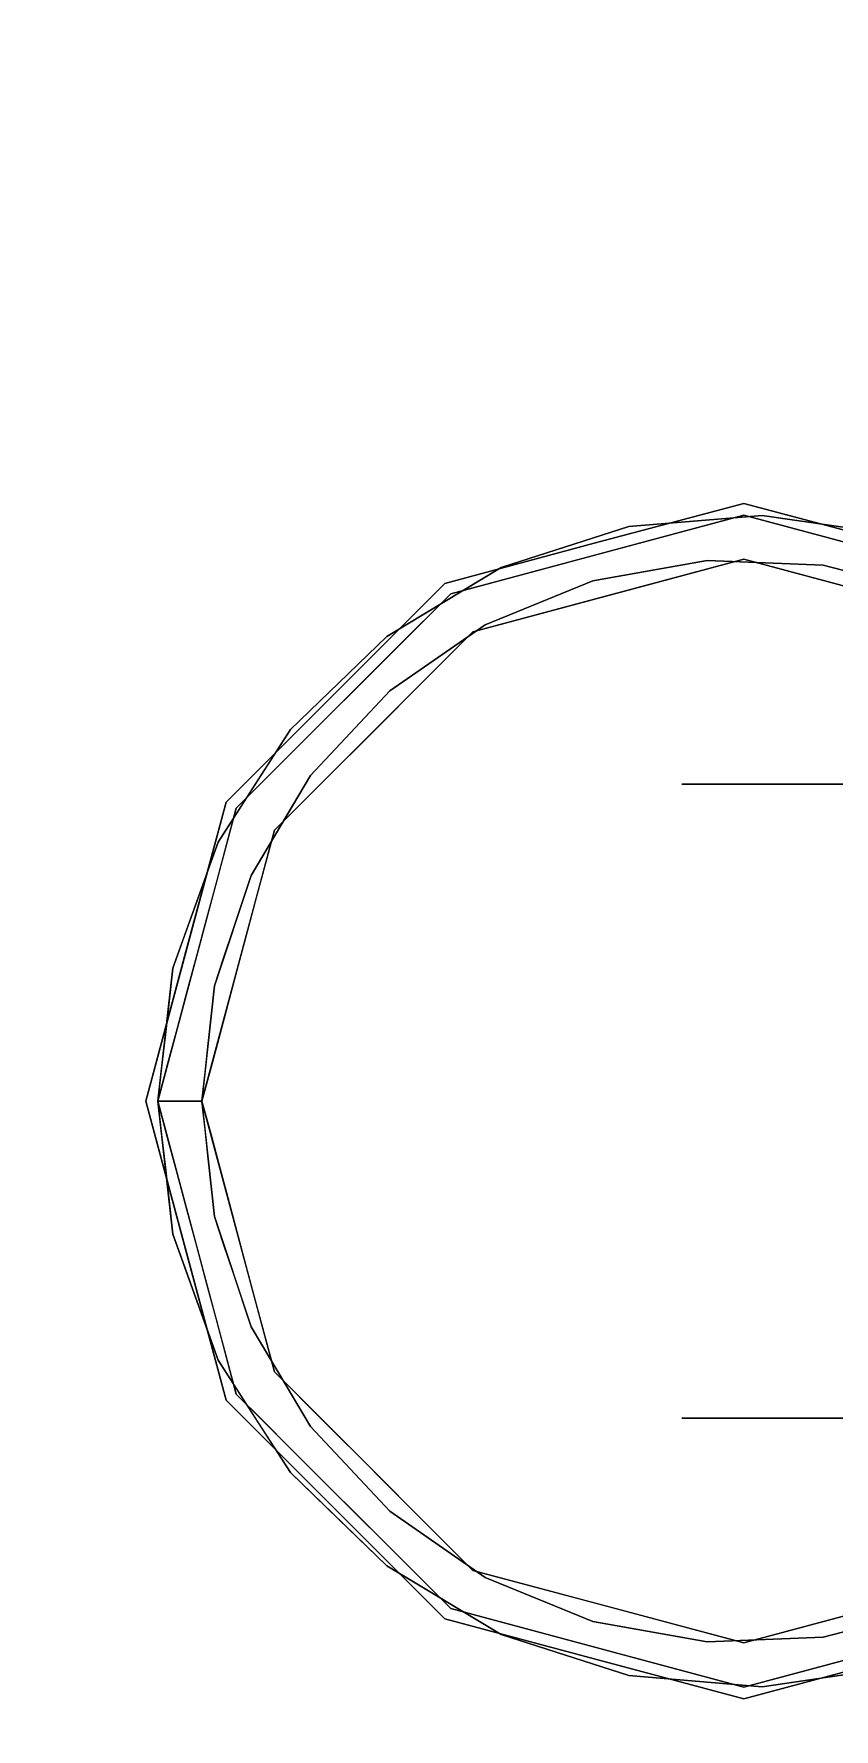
# Model space of a CAD drawing. Header units: millimetres. Extents: x -1 to 1346, y -1098 to 14.
# Drawn here: x 305 to 353.1, y -632.6 to -530.7 of the extents above; entities that cross this region are included whole.
import ezdxf

# ---------------------------------------------------------------- set-up
doc = ezdxf.new("R2010")
doc.units = ezdxf.units.MM
doc.layers.add('IQ_200_3D', color=1, linetype='Continuous')
doc.layers.add('IQ_204_3D', color=7, linetype='Continuous')

# ---------------------------------------------------------------- blocks, each defined once
blk = doc.blocks.new('hpp_cutout_2c_l_3d')
at = {"layer": 'IQ_200_3D'}
mesh = blk.add_polyface(dxfattribs=at)
corners = [(1345, 0, 50), (0, 0, 50), (0, -700, 50), (1345, -700, 50)]
mesh.append_faces([[corners[k] for k in face] for face in [(0, 1, 2, 3)]])
mesh = blk.add_polyface(dxfattribs=at)
corners = [(1345, -700, 0), (0, -700, 0), (0, 0, 0), (1345, 0, 0)]
mesh.append_faces([[corners[k] for k in face] for face in [(0, 1, 2, 3)]])

msp = doc.modelspace()

# ---------------------------------------------------------------- linework, layer by layer
at = {"layer": 'IQ_200_3D'}
msp.add_3dface([(1343, -645, 155), (2, -645, 155), (2, 0, 155), (1343, 0, 155)], dxfattribs=at)
at = {"layer": 'IQ_204_3D'}
for points, invisible_edges in [([(347.65, -558.89, 155), (347.65, -558.89, 117.11), (338.66, -561.29, 117.11), (338.66, -561.29, 155)], 5), ([(356.63, -561.29, 117.11), (347.65, -558.89, 117.11), (356.63, -561.29, 155), (365.62, -563.7, 155)], 10), ([(347.65, -558.89, 117.11), (347.65, -558.89, 155), (356.63, -561.29, 155)], 13), ([(347.65, -559.6, 116.94), (330.03, -564.32, 116.94), (331.36, -566.62, 116.94), (347.65, -562.25, 116.94)], 10), ([(333.07, -562.75, 90.46), (338.84, -561.96, 116.94), (340.73, -560.28, 82.81)], 3), ([(333.07, -562.75, 90.46), (340.73, -560.28, 82.81), (338.57, -563.54, 84.96)], 14), ([(340.73, -560.28, 82.81), (345.45, -562.33, 78.09), (338.57, -563.54, 84.96)], 13), ([(340.73, -560.28, 82.81), (338.84, -561.96, 116.94), (347.65, -559.6, 116.94)], 13), ([(348.75, -559.62, 74.79), (340.73, -560.28, 82.81), (347.65, -559.6, 116.94)], 14), ([(348.75, -559.62, 74.79), (345.45, -562.33, 78.09), (340.73, -560.28, 82.81)], 3), ([(345.45, -562.33, 78.09), (348.75, -559.62, 74.79), (352.42, -562.6, 71.11)], 3), ([(363.93, -566.62, 116.94), (365.26, -564.32, 116.94), (347.65, -559.6, 116.94), (347.65, -562.25, 116.94)], 5), ([(348.75, -559.62, 74.79), (347.65, -559.6, 116.94), (356.45, -561.96, 116.94)], 13), ([(348.75, -559.62, 74.79), (356.45, -561.96, 116.94), (356.71, -560.78, 66.83)], 3), ([(348.75, -559.62, 74.79), (356.71, -560.78, 66.83), (352.42, -562.6, 71.11)], 14), ([(329.67, -563.7, 117.11), (329.67, -563.7, 155), (338.66, -561.29, 155), (338.66, -561.29, 117.11)], 5), ([(359.18, -564.36, 64.35), (352.42, -562.6, 71.11), (356.71, -560.78, 66.83)], 14), ([(333.07, -562.75, 90.46), (330.03, -564.32, 116.94), (338.84, -561.96, 116.94)], 13), ([(338.57, -563.54, 84.96), (345.45, -562.33, 78.09), (339.5, -564.43, 116.94)], 14), ([(345.45, -562.33, 78.09), (347.65, -562.25, 116.94), (339.5, -564.43, 116.94)], 13), ([(347.65, -562.25, 116.94), (345.45, -562.33, 78.09), (352.42, -562.6, 71.11)], 13), ([(355.79, -564.43, 116.94), (347.65, -562.25, 116.94), (352.42, -562.6, 71.11)], 14), ([(326.18, -566.9, 97.36), (330.03, -564.32, 116.94), (333.07, -562.75, 90.46)], 3), ([(333.07, -562.75, 90.46), (332.11, -566.19, 91.42), (326.18, -566.9, 97.36)], 3), ([(338.57, -563.54, 84.96), (332.11, -566.19, 91.42), (333.07, -562.75, 90.46)], 14), ([(338.57, -563.54, 84.96), (339.5, -564.43, 116.94), (332.11, -566.19, 91.42)], 3), ([(355.79, -564.43, 116.94), (352.42, -562.6, 71.11), (359.18, -564.36, 64.35)], 13), ([(319.43, -578.54, 116.94), (331.36, -566.62, 116.94), (330.03, -564.32, 116.94), (317.14, -577.21, 116.94)], 10), ([(323.1, -570.28, 155), (329.67, -563.7, 155), (329.67, -563.7, 117.11), (323.1, -570.28, 117.11)], 10), ([(326.81, -567.54, 116.94), (330.03, -564.32, 116.94), (326.18, -566.9, 97.36)], 14), ([(332.11, -566.19, 91.42), (339.5, -564.43, 116.94), (331.36, -566.62, 116.94)], 13), ([(332.11, -566.19, 91.42), (326.37, -570.16, 97.17), (326.18, -566.9, 97.36)], 14), ([(332.11, -566.19, 91.42), (328.38, -569.6, 116.94), (326.37, -570.16, 97.17)], 3), ([(331.36, -566.62, 116.94), (328.38, -569.6, 116.94), (332.11, -566.19, 91.42)], 14), ([(326.18, -566.9, 97.36), (326.37, -570.16, 97.17), (320.4, -572.49, 103.14)], 3), ([(323.29, -569.69, 100.25), (326.81, -567.54, 116.94), (326.18, -566.9, 97.36)], 3), ([(326.81, -567.54, 116.94), (323.29, -569.69, 100.25), (323.58, -570.77, 116.94)], 3), ([(320.4, -572.49, 103.14), (323.58, -570.77, 116.94), (323.29, -569.69, 100.25)], 3), ([(328.38, -569.6, 116.94), (325.4, -572.58, 116.94), (326.37, -570.16, 97.17)], 14), ([(323.1, -570.28, 117.11), (316.52, -576.86, 117.11), (316.52, -576.86, 155), (323.1, -570.28, 155)], 10), ([(321.6, -575.26, 101.94), (320.4, -572.49, 103.14), (326.37, -570.16, 97.17)], 3), ([(323.98, -572.71, 99.55), (326.37, -570.16, 97.17), (325.4, -572.58, 116.94)], 14), ([(320.4, -572.49, 103.14), (320.36, -573.99, 116.94), (323.58, -570.77, 116.94)], 13), ([(316.04, -579.26, 107.49), (320.4, -572.49, 103.14), (321.6, -575.26, 101.94)], 14), ([(318.22, -575.88, 105.32), (320.36, -573.99, 116.94), (320.4, -572.49, 103.14)], 3), ([(321.6, -575.26, 101.94), (323.98, -572.71, 99.55), (322.42, -575.56, 116.94)], 14), ([(323.98, -572.71, 99.55), (325.4, -572.58, 116.94), (322.42, -575.56, 116.94)], 13), ([(320.36, -573.99, 116.94), (318.22, -575.88, 105.32), (318.75, -575.6, 116.94)], 3), ([(321.6, -575.26, 101.94), (318.03, -581.26, 105.51), (316.04, -579.26, 107.49)], 14), ([(318.22, -575.88, 105.32), (317.14, -577.21, 116.94), (318.75, -575.6, 116.94)], 13), ([(319.43, -578.54, 116.94), (319.81, -578.26, 103.72), (322.42, -575.56, 116.94)], 3), ([(321.6, -575.26, 101.94), (322.42, -575.56, 116.94), (319.81, -578.26, 103.72)], 3), ([(343.93, -613.88, 50.8), (343.93, -613.88, 62.1), (343.93, -575.78, 50.8), (343.93, -575.78, 39.5)], 10), ([(348.83, -613.88, 29.31), (343.93, -613.88, 39.5), (343.93, -575.78, 39.5), (348.83, -575.78, 29.31)], 10), ([(348.83, -613.88, 72.29), (348.83, -575.78, 72.29), (343.93, -575.78, 62.1), (343.93, -613.88, 62.1)], 5), ([(343.93, -575.78, 39.5), (343.93, -613.88, 39.5), (343.93, -613.88, 50.8)], 13), ([(343.93, -575.78, 62.1), (343.93, -575.78, 50.8), (343.93, -613.88, 62.1)], 14), ([(343.93, -575.78, 62.1), (353.74, -575.78, 82.47), (363.63, -575.78, 60.49), (363.63, -575.78, 41.11)], 10), ([(363.63, -575.78, 41.11), (353.74, -575.78, 19.13), (343.93, -575.78, 39.5), (343.93, -575.78, 62.1)], 9), ([(353.74, -613.88, 82.47), (353.74, -575.78, 82.47), (348.83, -575.78, 72.29), (348.83, -613.88, 72.29)], 5), ([(348.83, -575.78, 29.31), (353.74, -575.78, 19.13), (353.74, -613.88, 19.13), (348.83, -613.88, 29.31)], 10), ([(318.22, -575.88, 105.32), (316.04, -579.26, 107.49), (317.14, -577.21, 116.94)], 14), ([(315.07, -594.83, 116.94), (319.43, -578.54, 116.94), (317.14, -577.21, 116.94), (312.42, -594.83, 116.94)], 2), ([(316.52, -576.86, 117.11), (313.92, -586.55, 117.11), (314.11, -585.84, 155)], 14), ([(316.52, -576.86, 117.11), (314.11, -585.84, 155), (316.52, -576.86, 155)], 13), ([(316.55, -579.41, 116.94), (317.14, -577.21, 116.94), (316.04, -579.26, 107.49)], 14), ([(319.81, -578.26, 103.72), (319.43, -578.54, 116.94), (318.03, -581.26, 105.51)], 3), ([(318.03, -581.26, 105.51), (319.43, -578.54, 116.94), (318.34, -582.61, 116.94)], 13), ([(313.33, -586.83, 110.2), (316.04, -579.26, 107.49), (318.03, -581.26, 105.51)], 14), ([(315.37, -581.15, 108.17), (316.55, -579.41, 116.94), (316.04, -579.26, 107.49)], 3), ([(316.55, -579.41, 116.94), (315.37, -581.15, 108.17), (315.96, -581.62, 116.94)], 3), ([(318.03, -581.26, 105.51), (315.82, -587.89, 107.72), (313.33, -586.83, 110.2)], 14), ([(315.96, -581.62, 116.94), (315.37, -581.15, 108.17), (314.69, -583.05, 108.85)], 13), ([(315.37, -583.82, 116.94), (315.96, -581.62, 116.94), (314.69, -583.05, 108.85)], 14), ([(318.03, -581.26, 105.51), (318.34, -582.61, 116.94), (316.92, -584.57, 106.61)], 3), ([(317.8, -584.65, 116.94), (316.92, -584.57, 106.61), (318.34, -582.61, 116.94)], 3), ([(314.01, -584.94, 109.52), (315.37, -583.82, 116.94), (314.69, -583.05, 108.85)], 3), ([(315.37, -583.82, 116.94), (314.01, -584.94, 109.52), (314.78, -586.02, 116.94)], 3), ([(314.78, -586.02, 116.94), (314.01, -584.94, 109.52), (313.33, -586.83, 110.2)], 13), ([(316.92, -584.57, 106.61), (317.8, -584.65, 116.94), (316.37, -586.23, 107.17)], 3), ([(317.25, -586.68, 116.94), (316.37, -586.23, 107.17), (317.8, -584.65, 116.94)], 3), ([(313.92, -586.55, 117.11), (311.7, -594.83, 155), (314.11, -585.84, 155)], 13), ([(313.33, -586.83, 110.2), (314.19, -588.22, 116.94), (314.78, -586.02, 116.94)], 13), ([(311.7, -594.83, 155), (313.92, -586.55, 117.11), (311.7, -594.83, 117.11)], 1), ([(312.42, -594.83, 111.12), (313.33, -586.83, 110.2), (315.07, -594.83, 108.47)], 14), ([(314.19, -588.22, 116.94), (313.33, -586.83, 110.2), (313.1, -588.83, 110.43)], 13), ([(315.07, -594.83, 108.47), (313.33, -586.83, 110.2), (315.82, -587.89, 107.72)], 3), ([(317.25, -586.68, 116.94), (315.82, -587.89, 107.72), (316.37, -586.23, 107.17)], 13), ([(317.25, -586.68, 116.94), (316.71, -588.72, 116.94), (315.82, -587.89, 107.72)], 14), ([(315.44, -591.36, 108.09), (315.82, -587.89, 107.72), (316.16, -590.76, 116.94)], 14), ([(316.71, -588.72, 116.94), (316.16, -590.76, 116.94), (315.82, -587.89, 107.72)], 14), ([(313.6, -590.42, 116.94), (313.1, -588.83, 110.43), (312.88, -590.83, 110.66)], 13), ([(313.1, -588.83, 110.43), (313.6, -590.42, 116.94), (314.19, -588.22, 116.94)], 13), ([(313.01, -592.63, 116.94), (312.88, -590.83, 110.66), (312.65, -592.83, 110.89)], 13), ([(313.6, -590.42, 116.94), (312.88, -590.83, 110.66), (313.01, -592.63, 116.94)], 3), ([(315.62, -592.79, 116.94), (315.44, -591.36, 108.09), (316.16, -590.76, 116.94)], 3), ([(315.26, -593.09, 108.28), (315.44, -591.36, 108.09), (315.62, -592.79, 116.94)], 14), ([(312.65, -592.83, 110.89), (312.42, -594.83, 116.94), (313.01, -592.63, 116.94)], 13), ([(312.42, -594.83, 116.94), (312.65, -592.83, 110.89), (312.42, -594.83, 111.12)], 1), ([(315.62, -592.79, 116.94), (315.07, -594.83, 116.94), (315.26, -593.09, 108.28)], 14), ([(315.07, -594.83, 108.47), (315.26, -593.09, 108.28), (315.07, -594.83, 116.94)], 2), ([(311.7, -594.83, 155), (313.92, -603.1, 117.11), (314.11, -603.81, 155)], 3), ([(311.7, -594.83, 155), (311.7, -594.83, 117.11), (313.92, -603.1, 117.11)], 12), ([(317.14, -612.44, 116.94), (319.43, -611.11, 116.94), (315.07, -594.83, 116.94), (312.42, -594.83, 116.94)], 1), ([(312.65, -596.83, 110.89), (312.42, -594.83, 116.94), (312.42, -594.83, 111.12)], 1), ([(312.42, -594.83, 116.94), (312.65, -596.83, 110.89), (313.01, -597.03, 116.94)], 3), ([(312.42, -594.83, 111.12), (315.07, -594.83, 108.47), (313.33, -602.82, 110.2)], 3), ([(315.07, -594.83, 108.47), (315.82, -601.77, 107.72), (313.33, -602.82, 110.2)], 14), ([(315.07, -594.83, 108.47), (315.07, -594.83, 116.94), (315.26, -596.56, 108.28)], 2), ([(315.62, -596.86, 116.94), (315.26, -596.56, 108.28), (315.07, -594.83, 116.94)], 3), ([(313.01, -597.03, 116.94), (312.65, -596.83, 110.89), (312.88, -598.82, 110.66)], 13), ([(312.88, -598.82, 110.66), (313.6, -599.23, 116.94), (313.01, -597.03, 116.94)], 13), ([(315.26, -596.56, 108.28), (315.62, -596.86, 116.94), (315.44, -598.3, 108.09)], 3), ([(315.62, -596.86, 116.94), (316.16, -598.9, 116.94), (315.44, -598.3, 108.09)], 14), ([(313.6, -599.23, 116.94), (312.88, -598.82, 110.66), (313.1, -600.82, 110.43)], 13), ([(313.6, -599.23, 116.94), (313.1, -600.82, 110.43), (314.19, -601.43, 116.94)], 3), ([(315.44, -598.3, 108.09), (316.16, -598.9, 116.94), (315.82, -601.77, 107.72)], 3), ([(316.16, -598.9, 116.94), (316.71, -600.93, 116.94), (315.82, -601.77, 107.72)], 14), ([(313.1, -600.82, 110.43), (313.33, -602.82, 110.2), (314.19, -601.43, 116.94)], 14), ([(316.71, -600.93, 116.94), (317.25, -602.97, 116.94), (315.82, -601.77, 107.72)], 14), ([(313.33, -602.82, 110.2), (314.78, -603.63, 116.94), (314.19, -601.43, 116.94)], 13), ([(318.03, -608.39, 105.51), (313.33, -602.82, 110.2), (315.82, -601.77, 107.72)], 3), ([(316.37, -603.42, 107.17), (315.82, -601.77, 107.72), (317.25, -602.97, 116.94)], 14), ([(314.78, -603.63, 116.94), (313.33, -602.82, 110.2), (314.01, -604.71, 109.52)], 13), ([(313.33, -602.82, 110.2), (318.03, -608.39, 105.51), (316.04, -610.4, 107.49)], 3), ([(316.52, -612.8, 117.11), (314.11, -603.81, 155), (313.92, -603.1, 117.11)], 3), ([(316.37, -603.42, 107.17), (317.25, -602.97, 116.94), (317.8, -605.01, 116.94)], 13), ([(314.01, -604.71, 109.52), (315.37, -605.84, 116.94), (314.78, -603.63, 116.94)], 13), ([(316.52, -612.8, 155), (314.11, -603.81, 155), (316.52, -612.8, 117.11)], 14), ([(317.8, -605.01, 116.94), (316.92, -605.08, 106.61), (316.37, -603.42, 107.17)], 13), ([(314.01, -604.71, 109.52), (314.69, -606.61, 108.85), (315.37, -605.84, 116.94)], 14), ([(317.8, -605.01, 116.94), (318.34, -607.04, 116.94), (316.92, -605.08, 106.61)], 14), ([(318.03, -608.39, 105.51), (316.92, -605.08, 106.61), (318.34, -607.04, 116.94)], 14), ([(314.69, -606.61, 108.85), (315.96, -608.04, 116.94), (315.37, -605.84, 116.94)], 13), ([(315.96, -608.04, 116.94), (314.69, -606.61, 108.85), (315.37, -608.5, 108.17)], 13), ([(318.34, -607.04, 116.94), (319.43, -611.11, 116.94), (318.03, -608.39, 105.51)], 14), ([(316.55, -610.24, 116.94), (315.96, -608.04, 116.94), (315.37, -608.5, 108.17)], 14), ([(316.04, -610.4, 107.49), (318.03, -608.39, 105.51), (321.6, -614.39, 101.94)], 13), ([(319.81, -611.39, 103.72), (318.03, -608.39, 105.51), (319.43, -611.11, 116.94)], 14), ([(315.37, -608.5, 108.17), (316.04, -610.4, 107.49), (316.55, -610.24, 116.94)], 14), ([(316.04, -610.4, 107.49), (317.14, -612.44, 116.94), (316.55, -610.24, 116.94)], 13), ([(317.14, -612.44, 116.94), (316.04, -610.4, 107.49), (318.22, -613.78, 105.32)], 13), ([(320.4, -617.16, 103.14), (316.04, -610.4, 107.49), (321.6, -614.39, 101.94)], 14), ([(330.03, -625.34, 116.94), (331.36, -623.04, 116.94), (319.43, -611.11, 116.94), (317.14, -612.44, 116.94)], 5), ([(322.42, -614.1, 116.94), (319.81, -611.39, 103.72), (319.43, -611.11, 116.94)], 3), ([(319.81, -611.39, 103.72), (322.42, -614.1, 116.94), (321.6, -614.39, 101.94)], 3), ([(318.75, -614.05, 116.94), (317.14, -612.44, 116.94), (318.22, -613.78, 105.32)], 14), ([(316.52, -612.8, 155), (316.52, -612.8, 117.11), (323.1, -619.38, 117.11), (323.1, -619.38, 155)], 5), ([(318.22, -613.78, 105.32), (320.36, -615.67, 116.94), (318.75, -614.05, 116.94)], 13), ([(320.4, -617.16, 103.14), (320.36, -615.67, 116.94), (318.22, -613.78, 105.32)], 3), ([(321.6, -614.39, 101.94), (326.37, -619.49, 97.17), (320.4, -617.16, 103.14)], 14), ([(321.6, -614.39, 101.94), (322.42, -614.1, 116.94), (323.98, -616.94, 99.55)], 3), ([(325.4, -617.08, 116.94), (323.98, -616.94, 99.55), (322.42, -614.1, 116.94)], 3), ([(363.63, -613.88, 60.49), (353.74, -613.88, 82.47), (343.93, -613.88, 62.1), (363.63, -613.88, 41.11)], 5), ([(343.93, -613.88, 39.5), (353.74, -613.88, 19.13), (363.63, -613.88, 41.11), (343.93, -613.88, 62.1)], 6), ([(320.4, -617.16, 103.14), (323.58, -618.89, 116.94), (320.36, -615.67, 116.94)], 13), ([(323.58, -618.89, 116.94), (320.4, -617.16, 103.14), (323.29, -619.96, 100.25)], 13), ([(320.4, -617.16, 103.14), (326.37, -619.49, 97.17), (326.18, -622.76, 97.36)], 3), ([(323.98, -616.94, 99.55), (325.4, -617.08, 116.94), (326.37, -619.49, 97.17)], 3), ([(325.4, -617.08, 116.94), (328.38, -620.06, 116.94), (326.37, -619.49, 97.17)], 14), ([(323.1, -619.38, 155), (323.1, -619.38, 117.11), (329.67, -625.95, 117.11), (329.67, -625.95, 155)], 5), ([(326.81, -622.11, 116.94), (323.58, -618.89, 116.94), (323.29, -619.96, 100.25)], 14), ([(332.11, -623.46, 91.42), (326.18, -622.76, 97.36), (326.37, -619.49, 97.17)], 3), ([(326.37, -619.49, 97.17), (328.38, -620.06, 116.94), (332.11, -623.46, 91.42)], 3), ([(326.81, -622.11, 116.94), (323.29, -619.96, 100.25), (326.18, -622.76, 97.36)], 13), ([(328.38, -620.06, 116.94), (331.36, -623.04, 116.94), (332.11, -623.46, 91.42)], 14), ([(326.18, -622.76, 97.36), (330.03, -625.34, 116.94), (326.81, -622.11, 116.94)], 13), ([(326.18, -622.76, 97.36), (333.07, -626.9, 90.46), (330.03, -625.34, 116.94)], 14), ([(326.18, -622.76, 97.36), (332.11, -623.46, 91.42), (333.07, -626.9, 90.46)], 3), ([(331.36, -623.04, 116.94), (330.03, -625.34, 116.94), (347.65, -630.06, 116.94), (347.65, -627.4, 116.94)], 5), ([(332.11, -623.46, 91.42), (331.36, -623.04, 116.94), (339.5, -625.22, 116.94)], 13), ([(338.57, -626.11, 84.96), (332.11, -623.46, 91.42), (339.5, -625.22, 116.94)], 14), ([(338.57, -626.11, 84.96), (333.07, -626.9, 90.46), (332.11, -623.46, 91.42)], 3), ([(363.93, -623.04, 116.94), (347.65, -627.4, 116.94), (347.65, -630.06, 116.94), (365.26, -625.34, 116.94)], 10), ([(338.84, -627.7, 116.94), (330.03, -625.34, 116.94), (333.07, -626.9, 90.46)], 14), ([(338.57, -626.11, 84.96), (339.5, -625.22, 116.94), (345.45, -627.33, 78.09)], 3), ([(345.45, -627.33, 78.09), (339.5, -625.22, 116.94), (347.65, -627.4, 116.94)], 13), ([(355.79, -625.22, 116.94), (352.42, -627.05, 71.11), (347.65, -627.4, 116.94)], 3), ([(352.42, -627.05, 71.11), (355.79, -625.22, 116.94), (359.18, -625.29, 64.35)], 3), ([(359.18, -625.29, 64.35), (356.71, -628.87, 66.83), (352.42, -627.05, 71.11)], 3), ([(338.66, -628.36, 117.11), (338.66, -628.36, 155), (329.67, -625.95, 155), (329.67, -625.95, 117.11)], 5), ([(333.07, -626.9, 90.46), (338.57, -626.11, 84.96), (340.73, -629.37, 82.81)], 3), ([(338.57, -626.11, 84.96), (345.45, -627.33, 78.09), (340.73, -629.37, 82.81)], 14), ([(338.84, -627.7, 116.94), (333.07, -626.9, 90.46), (340.73, -629.37, 82.81)], 13), ([(340.73, -629.37, 82.81), (347.65, -630.06, 116.94), (338.84, -627.7, 116.94)], 13), ([(340.73, -629.37, 82.81), (345.45, -627.33, 78.09), (348.75, -630.04, 74.79)], 3), ([(345.45, -627.33, 78.09), (347.65, -627.4, 116.94), (352.42, -627.05, 71.11)], 3), ([(352.42, -627.05, 71.11), (348.75, -630.04, 74.79), (345.45, -627.33, 78.09)], 3), ([(347.65, -630.06, 116.94), (348.75, -630.04, 74.79), (356.45, -627.7, 116.94)], 3), ([(348.75, -630.04, 74.79), (352.42, -627.05, 71.11), (356.71, -628.87, 66.83)], 3), ([(356.45, -627.7, 116.94), (348.75, -630.04, 74.79), (356.71, -628.87, 66.83)], 13), ([(338.66, -628.36, 155), (338.66, -628.36, 117.11), (347.65, -630.77, 117.11), (347.65, -630.77, 155)], 5), ([(347.65, -630.77, 155), (347.65, -630.77, 117.11), (356.63, -628.36, 117.11), (356.63, -628.36, 155)], 5), ([(348.75, -630.04, 74.79), (347.65, -630.06, 116.94), (340.73, -629.37, 82.81)], 3)]:
    msp.add_3dface(points, dxfattribs=dict(at, invisible_edges=invisible_edges))

# ---------------------------------------------------------------- block references
msp.add_blockref('hpp_cutout_2c_l_3d', (0, 0, 855))

doc.saveas('drawing.dxf')
